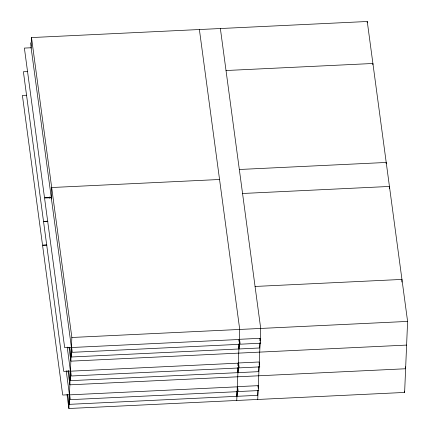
<?xml version="1.0" encoding="UTF-8"?>
<svg xmlns="http://www.w3.org/2000/svg" width="430" height="430" viewBox="0 0 430 430"><rect width="100%" height="100%" fill="white"/><g stroke="black" fill="none" stroke-linecap="round" stroke-linejoin="round"><path stroke-width="0.64" d="M31.073 48.09L31.514 37.566L367.258 21.5L407.597 321.414L404.625 392.434L68.881 408.5L67.005 394.568M51.229 198.982L51.686 187.523L219.558 179.493M68.881 408.5L71.853 337.48L31.514 37.566M69.665 394.853L70.31 399.663L237.758 391.649L237.107 386.839L69.665 394.853L69.268 404.345L236.71 396.331L236.925 391.273M70.654 371.181L71.305 375.992L238.747 367.978L238.102 363.167L70.654 371.181L70.257 380.674L237.704 372.66L237.914 367.596M71.649 347.51L72.294 352.32L239.741 344.306L239.096 339.496L71.649 347.51L71.251 357.002L238.693 348.988L238.908 343.925M237.994 365.699L238.102 363.167M239.016 341.393L239.096 339.496M236.753 400.464L238.129 367.585M238.209 365.613L239.123 343.914M239.23 341.286L239.725 329.45L199.386 29.536M237.328 391.805L237.14 396.315L257.694 395.331L257.914 390.177M237.381 390.515L237.543 386.645L258.102 385.662L258.758 390.564L238.204 391.547L237.543 386.645M238.317 368.128L238.129 372.643L258.688 371.654L258.903 366.5M238.424 365.554L238.537 362.974L259.091 361.99L259.752 366.892L239.193 367.876L238.537 362.974M239.526 339.302L240.187 344.199L260.741 343.215L260.085 338.319L239.526 339.302L239.123 348.966L259.677 347.983L259.897 342.828M258.048 386.952L258.102 385.662M259.978 340.899L260.085 338.319M257.737 399.459L258.118 390.257M258.204 388.285L259.113 366.586M259.166 365.269L260.107 342.909M260.188 340.936L260.709 328.445L220.37 28.53M367.204 22.817L367.258 21.5M372.853 64.801L372.907 63.489L226.019 70.52M386.161 163.776L386.221 162.459L239.333 169.49M389.365 188.426L389.446 186.453L242.558 193.484M401.84 282.058L401.953 279.425L255.065 286.455M27.676 71.552L23.392 71.756L43.521 221.407L47.805 221.203M26.681 95.223L22.403 95.428L42.532 245.084L46.811 244.874M47.843 221.509L43.564 221.713L63.694 371.364L70.423 371.042L67.204 347.101M46.854 245.181L42.57 245.385L62.699 395.041L69.429 394.719L66.209 370.773M71.853 337.48L407.597 321.414M406.608 345.086L70.864 361.157L68.988 347.22M405.35 366.79L405.614 368.757L69.87 384.829L67.999 370.891M404.447 391.123L404.625 392.434M30.659 42.785L31.143 46.392M49.504 196.924L49.681 198.257M69.762 347.548L71.014 356.862M68.682 370.558L70.025 380.534M67.687 394.229L69.031 404.205M31.116 47.762L24.386 48.085L44.516 197.736L51.245 197.413L31.116 47.762M51.283 197.719L44.553 198.042L64.683 347.693L71.412 347.37L51.283 197.719"/></g></svg>
